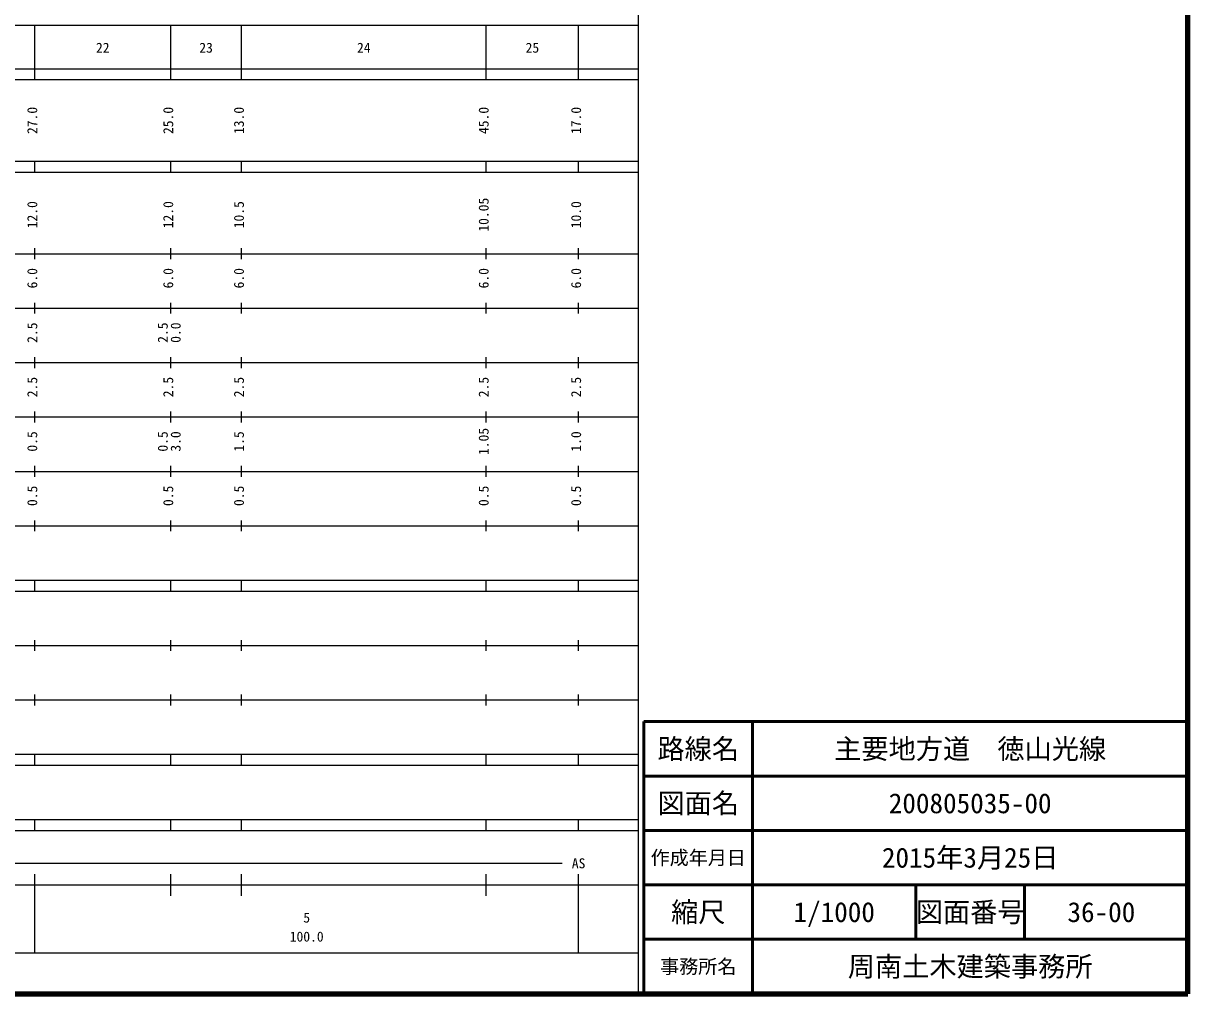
# Model space of a CAD drawing. Units: millimetres on the paper, enlarged 1000 times. Extents: x 40000 to 680000, y 20000 to 380000.
# Drawn here: x 465888 to 680000, y 20000 to 198357 of the extents above; entities that cross this region are included whole.
import ezdxf
from ezdxf.enums import TextEntityAlignment as Align

# ---------------------------------------------------------------- set-up
doc = ezdxf.new("R2010")
doc.units = ezdxf.units.MM
doc.header["$LTSCALE"] = 1000
for name, color, linetype, lineweight in [('M-TTL', 2, 'Continuous', 140), ('M-TTL-BAND', 7, 'Continuous', 25), ('M-TTL-FRAM', 2, 'Continuous', 50), ('M-TTL-LINE', 7, 'Continuous', 50)]:
    doc.layers.add(name, color=color, linetype=linetype, lineweight=lineweight)
doc.layers.add('M-TTL-TXT', color=7, linetype='Continuous')
doc.styles.add('ＭＳ ゴシック', font='')
doc.styles.get('ＭＳ ゴシック').set_extended_font_data('MS Gothic')

msp = doc.modelspace()

# ---------------------------------------------------------------- linework, layer by layer
at = {"layer": 'M-TTL'}
for p, q in [((680000, 20000), (680000, 380000)), ((40000, 20000), (680000, 20000))]:
    msp.add_line(p, q, dxfattribs=at)
at = {"layer": 'M-TTL-BAND'}
for p, q in [((579000, 20000), (579000, 370000)), ((68000, 198000), (579000, 198000)), ((468000, 188000), (468000, 198000)), ((493000, 188000), (493000, 198000)), ((506000, 188000), (506000, 198000)), ((551000, 188000), (551000, 198000)), ((568000, 188000), (568000, 198000)), ((40000, 190000), (579000, 190000)), ((40000, 188000), (579000, 188000)), ((40000, 173000), (579000, 173000)), ((468000, 171000), (468000, 173000)), ((493000, 171000), (493000, 173000)), ((506000, 171000), (506000, 173000)), ((551000, 171000), (551000, 173000)), ((568000, 171000), (568000, 173000)), ((40000, 171000), (579000, 171000)), ((468000, 155000), (468000, 157000)), ((493000, 155000), (493000, 157000)), ((506000, 155000), (506000, 157000)), ((551000, 155000), (551000, 157000)), ((568000, 155000), (568000, 157000)), ((40000, 156000), (579000, 156000)), ((46000, 146000), (579000, 146000)), ((468000, 145000), (468000, 147000)), ((493000, 145000), (493000, 147000)), ((506000, 145000), (506000, 147000)), ((551000, 145000), (551000, 147000)), ((568000, 145000), (568000, 147000)), ((52000, 136000), (579000, 136000)), ((468000, 135000), (468000, 137000)), ((493000, 135000), (493000, 137000)), ((506000, 135000), (506000, 137000)), ((551000, 135000), (551000, 137000)), ((568000, 135000), (568000, 137000)), ((468000, 125000), (468000, 127000)), ((493000, 125000), (493000, 127000)), ((506000, 125000), (506000, 127000)), ((551000, 125000), (551000, 127000)), ((568000, 125000), (568000, 127000)), ((46000, 126000), (579000, 126000)), ((52000, 116000), (579000, 116000)), ((468000, 115000), (468000, 117000)), ((493000, 115000), (493000, 117000)), ((506000, 115000), (506000, 117000)), ((551000, 115000), (551000, 117000)), ((568000, 115000), (568000, 117000)), ((46000, 106000), (579000, 106000)), ((468000, 105000), (468000, 107000)), ((493000, 105000), (493000, 107000)), ((506000, 105000), (506000, 107000)), ((551000, 105000), (551000, 107000)), ((568000, 105000), (568000, 107000)), ((40000, 96000), (579000, 96000)), ((468000, 94000), (468000, 96000)), ((493000, 94000), (493000, 96000)), ((506000, 94000), (506000, 96000)), ((551000, 94000), (551000, 96000)), ((568000, 94000), (568000, 96000)), ((40000, 94000), (579000, 94000)), ((49000, 84000), (579000, 84000)), ((468000, 83000), (468000, 85000)), ((493000, 83000), (493000, 85000)), ((506000, 83000), (506000, 85000)), ((551000, 83000), (551000, 85000)), ((568000, 83000), (568000, 85000)), ((468000, 73000), (468000, 75000)), ((493000, 73000), (493000, 75000)), ((506000, 73000), (506000, 75000)), ((551000, 73000), (551000, 75000)), ((568000, 73000), (568000, 75000)), ((40000, 74000), (579000, 74000)), ((40000, 64000), (579000, 64000)), ((468000, 62000), (468000, 64000)), ((493000, 62000), (493000, 64000)), ((506000, 62000), (506000, 64000)), ((551000, 62000), (551000, 64000)), ((568000, 62000), (568000, 64000)), ((40000, 62000), (579000, 62000)), ((40000, 52000), (579000, 52000)), ((468000, 50000), (468000, 52000)), ((493000, 50000), (493000, 52000)), ((506000, 50000), (506000, 52000)), ((551000, 50000), (551000, 52000)), ((568000, 50000), (568000, 52000)), ((40000, 50000), (579000, 50000)), ((71000, 44000), (565000, 44000)), ((468000, 27500), (468000, 42000)), ((493000, 38000), (493000, 42000)), ((506000, 38000), (506000, 42000)), ((551000, 38000), (551000, 42000)), ((568000, 27500), (568000, 42000)), ((40000, 40000), (579000, 40000)), ((68000, 27500), (579000, 27500))]:
    msp.add_line(p, q, dxfattribs=at)
at = {"layer": 'M-TTL-FRAM'}
for p, q in [((680000, 70000), (580000, 70000)), ((580000, 70000), (580000, 20000))]:
    msp.add_line(p, q, dxfattribs=at)
at = {"layer": 'M-TTL-LINE'}
for p, q in [((600000, 70000), (600000, 20000)), ((680000, 60000), (580000, 60000)), ((680000, 50000), (580000, 50000)), ((680000, 40000), (580000, 40000)), ((630000, 40000), (630000, 30000)), ((650000, 40000), (650000, 30000)), ((680000, 30000), (580000, 30000))]:
    msp.add_line(p, q, dxfattribs=at)

# ---------------------------------------------------------------- texts
at = {"layer": 'M-TTL-BAND', "style": 'ＭＳ ゴシック'}
for s, p in [('22', (480500, 192405)), ('23', (499500, 192405)), ('24', (528500, 192405)), ('25', (559500, 192405)), ('AS', (568000, 42500)), ('5', (518000, 32523)), ('100.0', (518000, 29033))]:
    msp.add_text(s, height=1833, dxfattribs=at).set_placement(p, align=Align.BOTTOM_CENTER)
for s, p in [('27.0', (469000, 180500)), ('25.0', (494000, 180500)), ('13.0', (507000, 180500)), ('45.0', (552000, 180500)), ('17.0', (569000, 180500)), ('12.0', (469000, 163174)), ('12.0', (494000, 163174)), ('10.5', (507000, 163174)), ('10.05', (552000, 163174)), ('10.0', (569000, 163174)), ('6.0', (469000, 151500)), ('6.0', (494000, 151500)), ('6.0', (507000, 151500)), ('6.0', (552000, 151500)), ('6.0', (569000, 151500)), ('2.5', (469000, 141500)), ('2.5', (493000, 141500)), ('0.0', (495370, 141500)), ('2.5', (469000, 131500)), ('2.5', (494000, 131500)), ('2.5', (507000, 131500)), ('2.5', (552000, 131500)), ('2.5', (569000, 131500)), ('0.5', (469000, 121500)), ('0.5', (493000, 121500)), ('3.0', (495370, 121500)), ('1.5', (507000, 121500)), ('1.05', (552000, 121500)), ('1.0', (569000, 121500)), ('0.5', (469000, 111500)), ('0.5', (494000, 111500)), ('0.5', (507000, 111500)), ('0.5', (552000, 111500)), ('0.5', (569000, 111500))]:
    msp.add_text(s, height=1833, rotation=90, dxfattribs=at).set_placement(p, align=Align.BOTTOM_CENTER)
at = {"layer": 'M-TTL-TXT', "style": 'ＭＳ ゴシック'}
for s, height, p in [('路線名', 3666, (590000, 65000)), ('路線名', 3666, (590000, 65000)), ('主要地方道\u3000徳山光線', 3666, (640000, 65000)), ('図面名', 3666, (590000, 55000)), ('図面名', 3666, (590000, 55000)), ('200805035-00', 3666, (640000, 55000)), ('2015年3月25日', 3666, (640000, 45000)), ('作成年月日', 2566, (590000, 45000)), ('作成年月日', 2566, (590000, 45000)), ('縮尺', 3666, (590000, 35000)), ('縮尺', 3666, (590000, 35000)), ('1/1000', 3666, (615000, 35000)), ('図面番号', 3666, (640000, 35000)), ('図面番号', 3666, (640000, 35000)), ('36-00', 3666, (664125, 35000)), ('事務所名', 2566, (590000, 25000)), ('事務所名', 2566, (590000, 25000)), ('周南土木建築事務所', 3666, (640000, 25000))]:
    msp.add_text(s, height=height, dxfattribs=at).set_placement(p, align=Align.MIDDLE_CENTER)

doc.saveas('drawing.dxf')
